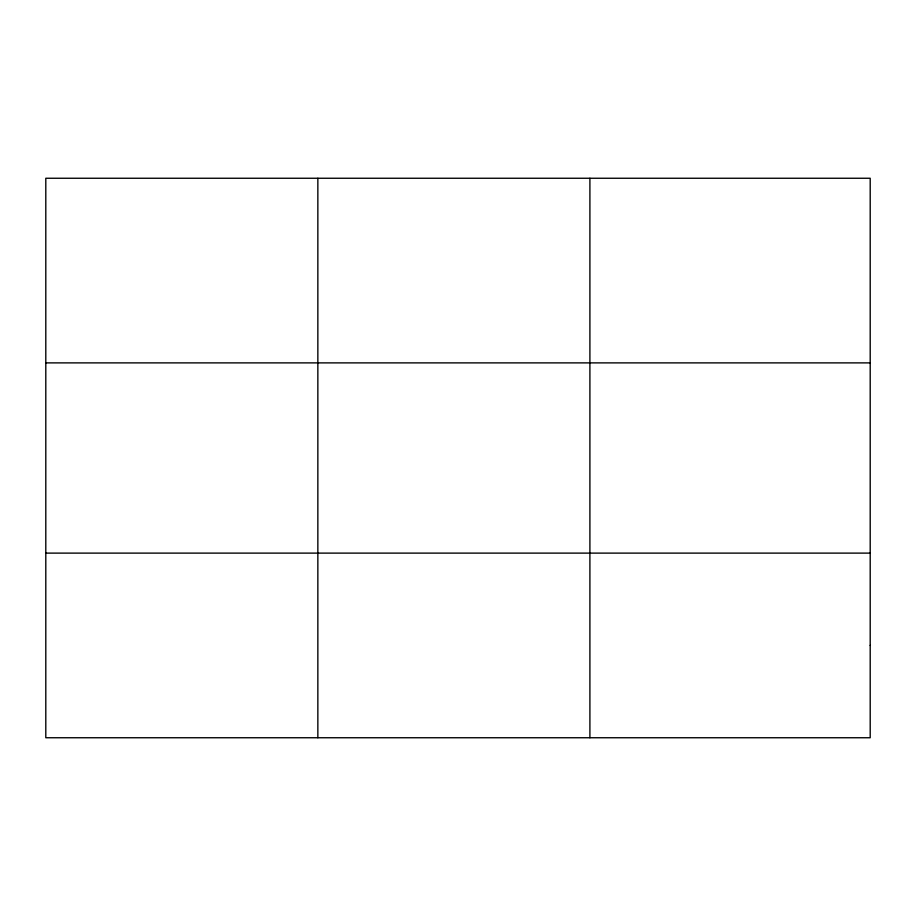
<?xml version="1.0" encoding="UTF-8"?>
<svg xmlns="http://www.w3.org/2000/svg" width="916" height="916" viewBox="0 0 916 916"><rect width="100%" height="100%" fill="white"/><g stroke="black" fill="none" stroke-linecap="round" stroke-linejoin="round"><path stroke-width="1.37" d="M317.852 178.254L317.852 737.746M589.904 178.254L589.904 737.746M45.8 362.885L870.2 362.885M45.8 553.115L870.2 553.115M870.2 645.425L870.2 737.746L45.8 737.746L45.8 178.254L870.2 178.254L870.2 645.425"/></g></svg>
